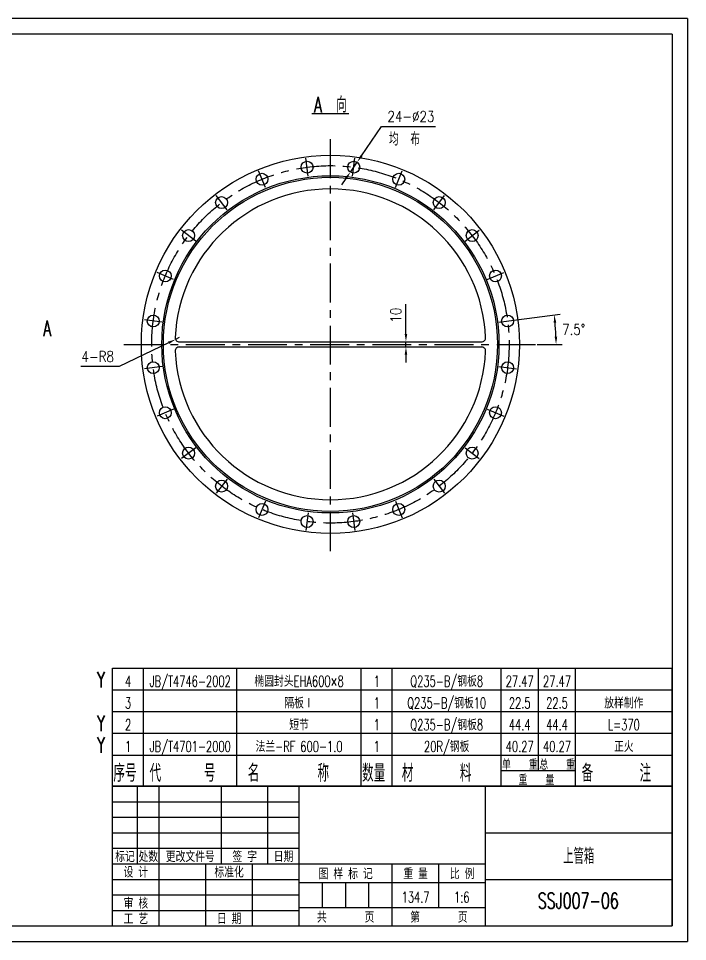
# Model space of a CAD drawing. Header units: millimetres. Extents: x -150 to 2370, y -30 to 1752.
# Drawn here: x 1078 to 2370, y -30 to 1752 of the extents above; entities that cross this region are included whole.
import ezdxf
from ezdxf.enums import TextEntityAlignment as Align

# ---------------------------------------------------------------- set-up
doc = ezdxf.new("R2010")
doc.units = ezdxf.units.MM
doc.header["$LTSCALE"] = 60
doc.linetypes.add('CENTER', pattern=[2, 1.25, -0.25, 0.25, -0.25])
for name, color, linetype in [('1轮廓实线层', 7, 'Continuous'), ('2细线层', 4, 'Continuous'), ('3中心线层', 1, 'CENTER'), ('6文字层', 3, 'Continuous'), ('7标注层', 4, 'Continuous'), ('DRAWING0', 2, 'Continuous'), ('图框层', 7, 'Continuous')]:
    doc.layers.add(name, color=color, linetype=linetype)
doc.styles.add('PC_TEXTSTYLE', font='romans.shx', dxfattribs={"width": 0.8, "bigfont": 'hzfs.shx'})
doc.styles.add('TH_GBDIM', font='romans.shx', dxfattribs={"width": 0.8, "bigfont": 'gbcbig.shx'})
doc.dimstyles.new('TH_GBDIM', dxfattribs={"dimscale": 6, "dimtxt": 3.5, "dimasz": 2.5, "dimexe": 2, "dimexo": 0, "dimgap": 1.5, "dimtad": 1, "dimdec": 1, "dimzin": 0, "dimdsep": 46, "dimtxsty": 'TH_GBDIM', "dimcen": 2.5, "dimclrd": 130, "dimclre": 130, "dimclrt": 3, "dimadec": 0, "dimazin": 0, "dimtfac": 0.714286, "dimtdec": 1, "dimtmove": 0, "dimatfit": 3, "dimfxl": 0, "dimtolj": 1, "dimtzin": 0, "dimlwd": -1, "dimlwe": -1, "dimarcsym": 0})

# ---------------------------------------------------------------- blocks, each defined once
blk = doc.blocks.new('*D6')
at = {"layer": '7标注层', "color": 130}
for p, q in [((1368.080296844755, 1125.864167888625), (1272.668752738064, 1079.802976117084)), ((1388.792946545256, 1135.863474983841), (1381.588546649429, 1132.385455124635)), ((1272.668752738064, 1079.802976117084), (1198.868752738064, 1079.802976117084))]:
    blk.add_line(p, q, dxfattribs=at)
blk.add_solid([(1366.993415638754, 1128.115542856071), (1369.167178050757, 1123.61279292118), (1381.588546649429, 1132.385455124635)], dxfattribs=at)
at = {"layer": 'Defpoints', "color": 0}
for p in [(1381.588546649429, 1132.385455124635), (1388.792946545256, 1135.863474983841)]:
    blk.add_point(p, dxfattribs=at)
at = {"layer": '7标注层', "color": 3, "insert": (1231.268752738065, 1099.302976117083), "char_height": 21, "attachment_point": 5, "style": 'TH_GBDIM'}
blk.add_mtext('\\A1;4-R8{}{}', dxfattribs=at)
blk = doc.blocks.new('*D13')
at = {"layer": '7标注层', "color": 130}
for p, q in [((1740.546383354013, 1486.75015358669), (1779.367834310028, 1543.226505388687)), ((1779.367834310028, 1543.226505388687), (1883.567834310028, 1543.226505388687)), ((1719.020562655975, 1455.434996820743), (1732.049348867945, 1474.388907494869)), ((1710.523528169907, 1443.073750728922), (1702.026493683839, 1430.712504637101))]:
    blk.add_line(p, q, dxfattribs=at)
for points in [[(1738.486175672043, 1488.166326001035), (1742.606591035984, 1485.333981172346), (1732.049348867945, 1474.388907494869)], [(1708.463320487937, 1444.489923143267), (1712.583735851877, 1441.657578314577), (1719.020562655975, 1455.434996820743)]]:
    blk.add_solid(points, dxfattribs=at)
at = {"layer": 'Defpoints', "color": 0}
for p in [(1732.049348867945, 1474.388907494869), (1719.020562655975, 1455.434996820743)]:
    blk.add_point(p, dxfattribs=at)
at = {"layer": '7标注层', "color": 3, "insert": (1835.967834310028, 1562.726505388687), "char_height": 21, "attachment_point": 5, "style": 'TH_GBDIM'}
blk.add_mtext('\\A1;24-%%c23{}{}', dxfattribs=at)
blk = doc.blocks.new('*D14')
at = {"layer": '7标注层', "color": 130}
for p, q in [((2039.667271010994, 1170.148293085475), (2124.361300895316, 1181.298473650489)), ((2079.469458801895, 1122.86347498384), (2128.191333057532, 1122.86347498384))]:
    blk.add_line(p, q, dxfattribs=at)
blk.add_arc((1680.503419446066, 1122.86347498384), 435.6879136114657, 1.972694484398754, 5.527305515601811, dxfattribs=at)
for points in [[(2111.68169989279, 1164.545386641219), (2116.649424156672, 1165.112586463186), (2112.46396255883, 1179.732159343848)], [(2118.432750271193, 1137.904287756902), (2113.433491144056, 1137.8182169736), (2116.191333057532, 1122.86347498384)]]:
    blk.add_solid(points, dxfattribs=at)
at = {"layer": 'Defpoints', "color": 0}
for p in [(2005.436522229017, 1165.641729514041), (2039.667271010994, 1170.148293085475), (2114.533409008463, 1160.836178700828), (1281.537380090187, 1122.863474983841), (2079.469458801895, 1122.86347498384)]:
    blk.add_point(p, dxfattribs=at)
at = {"layer": '7标注层', "color": 3, "insert": (2150.124765883737, 1151.608703476428), "char_height": 21, "attachment_point": 5, "style": 'TH_GBDIM'}
blk.add_mtext('\\A1;7.5%%d{}{}', dxfattribs=at)
blk = doc.blocks.new('PC_MXBTITLERECORD')
at = {"layer": '1轮廓实线层'}
for p, q in [((-180, 0), (-179.9999999999999, 10)), ((-170, 0), (-169.9999999999999, 10)), ((-140, 0), (-139.9999999999998, 10)), ((-100, 0), (-99.99999999999984, 10)), ((-90, 0), (-89.99999999999984, 10)), ((-55, 0), (-54.99999999999984, 10)), ((-42.99999999999993, 5), (-42.99999999999984, 10)), ((-31, 0), (-30.99999999999984, 10)), ((0, 0), (1.624097681737385e-13, 10)), ((-54.99999999999992, 5), (-30.99999999999992, 5))]:
    blk.add_line(p, q, dxfattribs=at)
at = {"layer": 'DRAWING0'}
for p, q in [((-180, 10), (0, 10)), ((-180, 0), (0, 0))]:
    blk.add_line(p, q, dxfattribs=at)
at = {"layer": '6文字层', "style": 'PC_TEXTSTYLE', "width": 0.6669999957084656}
for s, height, p in [('序号', 5.599999904632568, (-179.7303038606151, 1.385155290849184)), ('代\u3000\u3000\u3000 号', 5.599999904632568, (-168.1096742209495, 1.385155290849184)), ('名\u3000\u3000\u3000\u3000\u3000称', 5.599999904632568, (-136.4890445812839, 1.385155290849184)), ('数量', 5.599999904632568, (-99.7303038606151, 1.385155290849184)), ('材\u3000\u3000\u3000\u3000料', 5.599999904632568, (-86.92875914929891, 1.385155290849184)), ('单\u3000\u3000重', 3.200000047683716, (-54.73030386061502, 5.306340076263723)), ('总\u3000\u3000重', 3.200000047683716, (-42.73030386061503, 5.306340076263723)), ('备\u3000\u3000\u3000\u3000注', 5.599999904632568, (-29.1096742209495, 1.385155290849184)), ('重\u3000\u3000量', 3.200000047683716, (-49.38614825815868, 0.3977290659896653))]:
    blk.add_text(s, height=height, dxfattribs=at).set_placement(p)
blk = doc.blocks.new('PC_MXB_BLOCK')
at = {"layer": '1轮廓实线层'}
for p, q in [((-180, 0), (-179.9999999999999, 6.999999999999943)), ((-170, 0), (-169.9999999999999, 6.999999999999943)), ((-140, 0), (-139.9999999999999, 6.999999999999943)), ((-100, 0), (-99.99999999999989, 6.999999999999943)), ((-90, 0), (-89.99999999999989, 6.999999999999943)), ((-55, 0), (-54.99999999999989, 6.999999999999943)), ((-43, 0), (-42.99999999999989, 6.999999999999943)), ((-31, 0), (-30.99999999999989, 6.999999999999943)), ((0, 0), (1.13686837721616e-13, 6.999999999999943))]:
    blk.add_line(p, q, dxfattribs=at)
at = {"layer": 'DRAWING0'}
for p, q in [((-179.9999999999999, 6.999999999999943), (1.13686837721616e-13, 6.999999999999943)), ((-180, 0), (0, 0))]:
    blk.add_line(p, q, dxfattribs=at)
at = {"layer": '6文字层', "style": 'PC_TEXTSTYLE', "flags": 4}
for tag, width, p, p2 in [('序号', 1.192443919716647, (-180, 1), (-170, 1)), ('代号', 3.577331759149941, (-170, 1), (-140, 1)), ('名称', 4.71137026239067, (-140, 1), (-100, 1)), ('数量', 1.182669789227166, (-100, 1), (-90, 1)), ('材料', 4.122448979591837, (-90, 1), (-55, 1)), ('单重', 1.430932703659976, (-55, 1), (-43, 1)), ('总重', 1.430932703659976, (-43, 1), (-31, 1)), ('备注', 3.621746674378254, (-31, 1), (0, 1))]:
    blk.add_attdef(tag, text='', height=3.5, dxfattribs=dict(at, width=width)).set_placement(p, p2, align=Align.FIT)
blk = doc.blocks.new('*D20')
at = {"layer": '7标注层', "color": 130}
for p, q in [((1826.358655896433, 1142.863474983841), (1826.358655896433, 1200.663474983841)), ((1804.302332047781, 1127.863474983841), (1838.358655896433, 1127.863474983841)), ((1826.358655896433, 1117.863474983841), (1826.358655896433, 1127.863474983841)), ((1804.302332047781, 1117.863474983841), (1838.358655896433, 1117.863474983841)), ((1826.358655896433, 1102.863474983841), (1826.358655896433, 1087.863474983841))]:
    blk.add_line(p, q, dxfattribs=at)
for points in [[(1823.858655896433, 1142.863474983841), (1828.858655896433, 1142.863474983841), (1826.358655896433, 1127.863474983841)], [(1823.858655896433, 1102.863474983841), (1828.858655896433, 1102.863474983841), (1826.358655896433, 1117.863474983841)]]:
    blk.add_solid(points, dxfattribs=at)
at = {"layer": 'Defpoints', "color": 0}
for p in [(1804.302332047781, 1127.863474983841), (1826.358655896433, 1127.863474983841), (1804.302332047781, 1117.863474983841)]:
    blk.add_point(p, dxfattribs=at)
at = {"layer": '7标注层', "color": 3, "insert": (1806.858655896433, 1179.263474983841), "char_height": 21, "attachment_point": 5, "rotation": 90, "style": 'TH_GBDIM'}
blk.add_mtext('\\A1;10{}{}', dxfattribs=at)
blk = doc.blocks.new('PC_TITLE_BLOCK')
at = {"layer": '1轮廓实线层'}
for p, q in [((0, 45), (-180, 45)), ((-180, 0), (-180, 45)), ((-172, 20), (-172, 45)), ((-165, 20), (-165, 45)), ((-145, 20), (-145, 45)), ((-130, 20), (-130, 45)), ((-120, 0), (-120, 45)), ((-60, 30), (0, 30)), ((-180, 20), (-60, 20)), ((-165, 0), (-165, 20)), ((-150, 0), (-150, 20)), ((-135, 0), (-135, 20)), ((-90, 0), (-90, 20)), ((-75, 6), (-75, 20)), ((-60, 15), (0, 15)), ((-120, 14), (-60, 14)), ((-120, 6), (-60, 6)), ((-180, 0), (0, 0))]:
    blk.add_line(p, q, dxfattribs=at)
at = {"layer": '1轮廓实线层', "color": 7}
for p, q in [((-60, 0), (-60, 45)), ((-180, 25), (-120, 25))]:
    blk.add_line(p, q, dxfattribs=at)
at = {"layer": '2细线层'}
for p, q in [((-180, 40), (-120, 40)), ((-180, 35), (-120, 35)), ((-180, 30), (-120, 30)), ((-180, 15), (-120, 15)), ((-112.5, 6), (-112.5, 14)), ((-105, 6), (-105, 14)), ((-97.5, 6), (-97.5, 14)), ((-180, 10), (-120, 10)), ((-180, 5), (-120, 5))]:
    blk.add_line(p, q, dxfattribs=at)
at = {"layer": '图框层'}
blk.add_line((0, 0), (0, 45), dxfattribs=at)
at = {"layer": '6文字层', "style": 'PC_TEXTSTYLE', "width": 0.667}
for s, p in [('标记', (-176, 22.5)), ('处数', (-168.5, 22.5)), (' 更改文件号 ', (-155, 22.5)), (' 签 字 ', (-137.5, 22.5)), (' 日期 ', (-125, 22.5)), (' 设 计 ', (-172.5, 17.50522836339485)), (' 标准化 ', (-142.5, 17.50522836339485)), (' 图 样 标 记 ', (-105, 17)), (' 重 量 ', (-82.5, 17)), (' 比 例 ', (-67.5, 17)), (' 审 核 ', (-172.5, 7.5)), (' 工 艺 ', (-172.5, 2.5)), (' 日 期 ', (-142.5, 2.5)), ('共       页', (-105, 3)), ('第       页', (-75, 3))]:
    blk.add_text(s, height=3.5, dxfattribs=at).set_placement(p, align=Align.MIDDLE)
at = {"layer": '6文字层', "style": 'PC_TEXTSTYLE', "flags": 8}
for tag, height, width, p, p2 in [('企业名称', 5, 1.984450496883474, (-54.28995450300226, 34.81964963428233), (-5.268132822563985, 34.81964963428233)), ('产品名称或材料标记', 7, 0.6006517459086141, (-113.4627594014073, 28.63547375024183), (-66.4216177168812, 28.63547375024183)), ('图样名称', 5, 2.004495438915637, (-54.78512411062849, 19.97762723682204), (-5.268132822563985, 19.97762723682204)), ('标准化', 3.5, 1.023147231910751, (-133.8349366986725, 15.37160537152585), (-120.7518213520118, 15.37160537152585)), ('审核', 3.5, 1.579393101339368, (-163.9885679713923, 5.367142803296005), (-150.6340956095723, 5.367142803296005)), ('重量', 3.5, 1.408247367513446, (-88.45667856221013, 7.54240132441528), (-76.54931963293802, 7.54240132441528)), ('比例', 3.5, 1.385286920468621, (-73.35399613716652, 7.54240132441528), (-61.92880797132136, 7.54240132441528)), ('图样代号', 5, 2.006536312463465, (-54.78512411062849, 5.630338965237613), (-5.515717626377068, 5.630338965237613)), ('工艺', 3.5, 1.621806633219831, (-164.2102852038182, 0.3712991406674604), (-150.8905960725722, 0.3712991406674604)), ('日期', 3.5, 1.560088081383614, (-133.8349366986725, 0.3712991406674604), (-120.7518217983565, 0.3712991406674604)), ('共几页', 3.5, 0.5571436963378933, (-108.072822881405, 0.6250792722814964), (-101.045089523638, 0.6250792722814964))]:
    blk.add_attdef(tag, text='', height=height, dxfattribs=dict(at, width=width)).set_placement(p, p2, align=Align.FIT)
at = {"layer": '6文字层', "style": 'PC_TEXTSTYLE', "width": 6.250325922355555, "flags": 8}
blk.add_attdef('设计', text='', height=3.5, rotation=359.8900377965501, dxfattribs=at).set_placement((-164.2286063118789, 15.37160537152585), (-150.3665228649759, 15.34500119361439), align=Align.FIT)
at = {"layer": '6文字层', "color": 3, "style": 'PC_TEXTSTYLE', "width": 0.5647596014929761, "flags": 8}
blk.add_attdef('第几页', text='', height=3.5, dxfattribs=at).set_placement((-78.28661459580076, 0.7531778982863315), (-71.16281526607747, 0.7531778982863315), align=Align.FIT)
at = {"layer": '6文字层', "ltscale": 10, "style": 'PC_TEXTSTYLE', "flags": 1}
blk.add_attdef('图纸张数', (-58.67899999999997, -0.492), '', height=2.5, dxfattribs=at)

msp = doc.modelspace()

# ---------------------------------------------------------------- linework, layer by layer
for p, q in [((1388.792946545255, 1127.863474983841), (1680.503419446041, 1127.863474983841)), ((1680.503419446041, 1127.863474983841), (1972.213892346826, 1127.863474983841)), ((1388.792946545255, 1117.863474983841), (1972.213892346826, 1117.863474983841))]:
    msp.add_line(p, q)
msp.add_lwpolyline([(1153.421714834332, 1122.863474983841, 0, 0, 0), (1123.476873402915, 1122.863474983841, 12, 0, 0), (1091.893029047589, 1122.863474983841, 0, 0, 0)], format="xyseb")
for centre, radius in [((1680.503419446041, 1122.863474983841), 364.9999999999997), ((1635.471883130123, 1464.911952157805), 11.5), ((1725.534955761959, 1464.911952157805), 11.5), ((1680.503419446041, 1122.863474983841), 325.5000000000003), ((1680.503419446041, 1122.863474983841), 322.5), ((1548.477635280085, 1441.601913700234), 11.5), ((1812.529203611997, 1441.601913700234), 11.5), ((1470.480726438032, 1396.570377384317), 11.5), ((1890.52611245405, 1396.570377384317), 11.5), ((1406.796517045565, 1332.886167991849), 11.5), ((1954.210321846517, 1332.886167991849), 11.5), ((1361.764980729647, 1254.889259149797), 11.5), ((1999.241858162435, 1254.889259149797), 11.5), ((1338.454942272076, 1167.895011299758), 11.5), ((2022.551896620006, 1167.895011299758), 11.5), ((1338.454942272076, 1077.831938667923), 11.5), ((2022.551896620006, 1077.831938667923), 11.5), ((1361.764980729647, 990.8376908178847), 11.5), ((1999.241858162435, 990.8376908178847), 11.5), ((1406.796517045565, 912.8407819758321), 11.5), ((1954.210321846517, 912.8407819758321), 11.5), ((1470.480726438032, 849.1565725833642), 11.5), ((1890.52611245405, 849.1565725833647), 11.5), ((1548.477635280085, 804.1250362674467), 11.5), ((1812.529203611997, 804.1250362674467), 11.5), ((1635.471883130123, 780.814997809876), 11.5), ((1725.534955761959, 780.814997809876), 11.5)]:
    msp.add_circle(centre, radius)
for centre, radius, start, end in [((1680.503419446041, 1122.863474983841), 300, 90, 177.4483170876616), ((1680.503419446041, 1122.863474983841), 300, 2.551682912338365, 90), ((1388.792946545255, 1135.863474983841), 8, 177.4483170876613, 270), ((1972.213892346826, 1135.863474983841), 8, 270, 2.551682912337086), ((1388.792946545255, 1109.863474983841), 8, 90, 182.5516829123387), ((1680.503419446041, 1122.863474983841), 300, 182.5516829123384, 357.4483170876617), ((1972.213892346826, 1109.863474983841), 8, 357.4483170876596, 90)]:
    msp.add_arc(centre, radius, start, end)
at = {"layer": '1轮廓实线层'}
for p, q in [((2340, 1722), (0, 1722)), ((2340, 1722), (2340, 0)), ((0, 0), (2340, 0))]:
    msp.add_line(p, q, dxfattribs=at)
at = {"layer": '2细线层'}
for p, q in [((2370, 1752), (-150, 1752)), ((2370, 1752), (2370, -30)), ((1644.747046015208, 1568.590493855208), (1716.259792876874, 1568.590493855208)), ((-150, -30), (2370, -30))]:
    msp.add_line(p, q, dxfattribs=at)
at = {"layer": '3中心线层'}
for p, q in [((1680.503419446041, 723.8974356279863), (1680.503419446041, 1521.829514339695)), ((1637.72516491584, 1447.796577766816), (1633.218601344406, 1482.027326548794)), ((1723.281673976242, 1447.796577766817), (1727.788237547676, 1482.027326548794)), ((1555.083923207264, 1425.652923789498), (1541.871347352906, 1457.550903610971)), ((1805.922915684819, 1425.652923789498), (1819.135491539176, 1457.550903610971)), ((1480.989812901842, 1382.874669259297), (1459.971639974222, 1410.266085509336)), ((1880.01702599024, 1382.874669259297), (1901.03519891786, 1410.266085509336)), ((1420.492225170584, 1322.377081528039), (1393.100808920545, 1343.395254455659)), ((1940.514613721498, 1322.377081528039), (1967.906029971537, 1343.395254455659)), ((1377.713970640383, 1248.282971222618), (1345.815990818911, 1261.495547076975)), ((1983.292868251699, 1248.282971222618), (2015.190848073171, 1261.495547076975)), ((1355.570316663065, 1165.641729514041), (1321.339567881088, 1170.148293085475)), ((2005.436522229017, 1165.641729514041), (2039.667271010994, 1170.148293085475)), ((1281.537380090187, 1122.863474983841), (2079.469458801895, 1122.863474983841)), ((1355.570316663065, 1080.08522045364), (1321.339567881088, 1075.578656882206)), ((2005.436522229017, 1080.08522045364), (2039.667271010994, 1075.578656882206)), ((1377.713970640383, 997.443978745063), (1345.815990818911, 984.2314028907059)), ((1983.292868251699, 997.4439787450634), (2015.190848073171, 984.2314028907061)), ((1420.492225170584, 923.3498684396419), (1393.100808920545, 902.3316955120218)), ((1940.514613721498, 923.3498684396421), (1967.906029971537, 902.3316955120223)), ((1480.989812901842, 862.8522807083835), (1459.971639974222, 835.4608644583451)), ((1880.01702599024, 862.8522807083838), (1901.03519891786, 835.4608644583453)), ((1555.083923207264, 820.0740261781829), (1541.871347352906, 788.1760463567103)), ((1805.922915684819, 820.0740261781829), (1819.135491539176, 788.1760463567106)), ((1637.72516491584, 797.9303722008646), (1633.218601344406, 763.6996234188874)), ((1723.281673976242, 797.9303722008646), (1727.788237547676, 763.6996234188874))]:
    msp.add_line(p, q, dxfattribs=at)
msp.add_circle((1680.503419446041, 1122.863474983841), 345, dxfattribs=at)

# ---------------------------------------------------------------- block references
at = {"layer": '图框层'}
ref = msp.add_blockref('PC_MXB_BLOCK', (2340.000000000004, 455.999999999999), dxfattribs=dict(at, xscale=6, yscale=6, zscale=6))
ref.add_attrib('材料', 'Q235-B/钢板8', dxfattribs={"layer": '6文字层', "height": 21, "style": 'PC_TEXTSTYLE', "width": 0.667}).set_placement((1905.000000000004, 461.999999999999), align=Align.CENTER)
ref.add_attrib('代号', 'JB/T4746-2002', dxfattribs={"layer": '6文字层', "height": 21, "style": 'PC_TEXTSTYLE', "width": 0.667}).set_placement((1410.000000000004, 461.999999999999), align=Align.CENTER)
ref.add_attrib('序号', '4', dxfattribs={"layer": '6文字层', "height": 21, "style": 'PC_TEXTSTYLE', "width": 0.667}).set_placement((1290.000000000004, 461.999999999999), align=Align.CENTER)
ref.add_attrib('名称', '椭圆封头EHA600×8', dxfattribs={"layer": '6文字层', "height": 21, "style": 'PC_TEXTSTYLE', "width": 0.667}).set_placement((1620.000000000004, 461.999999999999), align=Align.CENTER)
ref.add_attrib('数量', '1', dxfattribs={"layer": '6文字层', "height": 21, "style": 'PC_TEXTSTYLE', "width": 0.667}).set_placement((1770.000000000004, 461.999999999999), align=Align.CENTER)
ref.add_attrib('单重', '27.47', dxfattribs={"layer": '6文字层', "height": 21, "style": 'PC_TEXTSTYLE', "width": 0.667}).set_placement((2046.000000000004, 461.999999999999), align=Align.CENTER)
ref.add_attrib('总重', '27.47', dxfattribs={"layer": '6文字层', "height": 21, "style": 'PC_TEXTSTYLE', "width": 0.667}).set_placement((2118.000000000004, 461.999999999999), align=Align.CENTER)
ref = msp.add_blockref('PC_MXB_BLOCK', (2340.000000000003, 413.9999999999993), dxfattribs=dict(at, xscale=6, yscale=6, zscale=6))
ref.add_attrib('材料', 'Q235-B/钢板10', dxfattribs={"layer": '6文字层', "height": 21, "style": 'PC_TEXTSTYLE', "width": 0.667}).set_placement((1905.000000000003, 419.9999999999993), align=Align.CENTER)
ref.add_attrib('序号', '3', dxfattribs={"layer": '6文字层', "height": 21, "style": 'PC_TEXTSTYLE', "width": 0.667}).set_placement((1290.000000000003, 419.9999999999993), align=Align.CENTER)
ref.add_attrib('名称', '隔板Ⅰ', dxfattribs={"layer": '6文字层', "height": 21, "style": 'PC_TEXTSTYLE', "width": 0.667}).set_placement((1620.000000000003, 419.9999999999993), align=Align.CENTER)
ref.add_attrib('数量', '1', dxfattribs={"layer": '6文字层', "height": 21, "style": 'PC_TEXTSTYLE', "width": 0.667}).set_placement((1770.000000000003, 419.9999999999993), align=Align.CENTER)
ref.add_attrib('备注', '放样制作', dxfattribs={"layer": '6文字层', "height": 21, "style": 'PC_TEXTSTYLE', "width": 0.667}).set_placement((2247.000000000003, 419.9999999999993), align=Align.CENTER)
ref.add_attrib('单重', '22.5', dxfattribs={"layer": '6文字层', "height": 21, "style": 'PC_TEXTSTYLE', "width": 0.667}).set_placement((2046.000000000003, 419.9999999999993), align=Align.CENTER)
ref.add_attrib('总重', '22.5', dxfattribs={"layer": '6文字层', "height": 21, "style": 'PC_TEXTSTYLE', "width": 0.667}).set_placement((2118.000000000003, 419.9999999999993), align=Align.CENTER)
ref = msp.add_blockref('PC_MXB_BLOCK', (2340.000000000002, 371.9999999999997), dxfattribs=dict(at, xscale=6, yscale=6, zscale=6))
ref.add_attrib('材料', 'Q235-B/钢板8', dxfattribs={"layer": '6文字层', "height": 21, "style": 'PC_TEXTSTYLE', "width": 0.667}).set_placement((1905.000000000002, 377.9999999999997), align=Align.CENTER)
ref.add_attrib('序号', '2', dxfattribs={"layer": '6文字层', "height": 21, "style": 'PC_TEXTSTYLE', "width": 0.667}).set_placement((1290.000000000002, 377.9999999999997), align=Align.CENTER)
ref.add_attrib('名称', '短节', dxfattribs={"layer": '6文字层', "height": 21, "style": 'PC_TEXTSTYLE', "width": 0.667}).set_placement((1620.000000000002, 377.9999999999997), align=Align.CENTER)
ref.add_attrib('数量', '1', dxfattribs={"layer": '6文字层', "height": 21, "style": 'PC_TEXTSTYLE', "width": 0.667}).set_placement((1770.000000000002, 377.9999999999997), align=Align.CENTER)
ref.add_attrib('备注', 'L=370', dxfattribs={"layer": '6文字层', "height": 21, "style": 'PC_TEXTSTYLE', "width": 0.667}).set_placement((2247.000000000002, 377.9999999999997), align=Align.CENTER)
ref.add_attrib('单重', '44.4', dxfattribs={"layer": '6文字层', "height": 21, "style": 'PC_TEXTSTYLE', "width": 0.667}).set_placement((2046.000000000002, 377.9999999999997), align=Align.CENTER)
ref.add_attrib('总重', '44.4', dxfattribs={"layer": '6文字层', "height": 21, "style": 'PC_TEXTSTYLE', "width": 0.667}).set_placement((2118.000000000002, 377.9999999999997), align=Align.CENTER)
ref = msp.add_blockref('PC_MXB_BLOCK', (2340.000000000001, 330), dxfattribs=dict(at, xscale=6, yscale=6, zscale=6))
ref.add_attrib('材料', '20R/钢板', dxfattribs={"layer": '6文字层', "height": 21, "style": 'PC_TEXTSTYLE', "width": 0.667}).set_placement((1905.000000000001, 336), align=Align.CENTER)
ref.add_attrib('代号', 'JB/T4701-2000', dxfattribs={"layer": '6文字层', "height": 21, "style": 'PC_TEXTSTYLE', "width": 0.667}).set_placement((1410.000000000001, 336), align=Align.CENTER)
ref.add_attrib('序号', '1', dxfattribs={"layer": '6文字层', "height": 21, "style": 'PC_TEXTSTYLE', "width": 0.667}).set_placement((1290.000000000001, 336), align=Align.CENTER)
ref.add_attrib('名称', '法兰-RF 600-1.0', dxfattribs={"layer": '6文字层', "height": 21, "style": 'PC_TEXTSTYLE', "width": 0.667}).set_placement((1620.000000000001, 336), align=Align.CENTER)
ref.add_attrib('数量', '1', dxfattribs={"layer": '6文字层', "height": 21, "style": 'PC_TEXTSTYLE', "width": 0.667}).set_placement((1770.000000000001, 336), align=Align.CENTER)
ref.add_attrib('备注', '正火', dxfattribs={"layer": '6文字层', "height": 21, "style": 'PC_TEXTSTYLE', "width": 0.667}).set_placement((2247.000000000001, 336), align=Align.CENTER)
ref.add_attrib('单重', '40.27', dxfattribs={"layer": '6文字层', "height": 21, "style": 'PC_TEXTSTYLE', "width": 0.667}).set_placement((2046.000000000001, 336), align=Align.CENTER)
ref.add_attrib('总重', '40.27', dxfattribs={"layer": '6文字层', "height": 21, "style": 'PC_TEXTSTYLE', "width": 0.667}).set_placement((2118.000000000001, 336), align=Align.CENTER)
at = {"layer": '图框层', "xscale": 6, "yscale": 6, "zscale": 6}
msp.add_blockref('PC_MXBTITLERECORD', (2340, 270), dxfattribs=at)
at = {"layer": '图框层'}
ref = msp.add_blockref('PC_TITLE_BLOCK', (2340, 0), dxfattribs=dict(at, xscale=6, yscale=6, zscale=6))
ref.add_attrib('重量', '134.7', dxfattribs={"layer": '6文字层', "height": 21, "style": 'PC_TEXTSTYLE', "width": 0.667}).set_placement((1844.982005414555, 45.25440794649168), align=Align.CENTER)
ref.add_attrib('图样代号', 'SSJ007-06', dxfattribs={"layer": '6文字层', "height": 30, "style": 'PC_TEXTSTYLE', "width": 0.667}).set_placement((2159.097474788983, 33.78203379142568), align=Align.CENTER)
ref.add_attrib('图样名称', '上管箱', dxfattribs={"layer": '6文字层', "height": 30, "style": 'PC_TEXTSTYLE', "width": 0.667}).set_placement((2159.840229200423, 119.8657634209323), align=Align.CENTER)
ref.add_attrib('比例', '1:6', dxfattribs={"layer": '6文字层', "height": 21, "style": 'PC_TEXTSTYLE', "width": 0.667}).set_placement((1934.151587674536, 45.25440794649168), align=Align.CENTER)

# ---------------------------------------------------------------- texts
at = {"layer": '6文字层', "style": 'PC_TEXTSTYLE', "width": 0.6669999957084656}
for s, height, p in [('A  向', 30, (1649.008703436231, 1570.384571457842)), ('均  布', 25, (1793.727050461872, 1506.708743983025)), ('A', 30, (1126.098732690805, 1138.824278396276)), ('Y', 30, (1230.101490948398, 460.4366189869714)), ('Y', 30, (1230.101490948397, 376.4366189869721)), ('Y', 30, (1230.101490948396, 334.4366189869725))]:
    msp.add_text(s, height=height, dxfattribs=at).set_placement(p)

# ---------------------------------------------------------------- dimensions: what is measured, and where the dimension line sits
at = {"layer": '7标注层'}
dim = msp.add_diameter_dim_2p(p1=(1719.020562655975, 1455.434996820743), p2=(1732.049348867945, 1474.388907494869), text='24-%%c23{}{}', dimstyle='TH_GBDIM', override={"dimtoh": 1, "dimsd1": 0, "dimclrt": 3, "dimtofl": 1, "dimatfit": 0}, dxfattribs=at)
dim.commit()
dim.dimension.update_dxf_attribs({"geometry": '*D13', "text_midpoint": (1835.967834310028, 1543.226505388687), "dimtype": 163})
dim = msp.add_linear_dim(base=(1826.358655896433, 1127.863474983841), p1=(1804.302332047781, 1117.863474983841), p2=(1804.302332047781, 1127.863474983841), angle=90, text='10{}{}', dimstyle='TH_GBDIM', override={"dimgap": 1.5, "dimtad": 1, "dimjust": 0, "dimse1": 0, "dimse2": 0, "dimsd1": 0, "dimsd2": 0, "dimclrt": 3, "dimtvp": 0}, dxfattribs=at)
dim.commit()
dim.dimension.update_dxf_attribs({"geometry": '*D20', "text_midpoint": (1806.858655896433, 1179.263474983841)})
dim = msp.add_angular_dim_2l(base=(2114.533409008463, 1160.836178700828), line1=((1281.537380090187, 1122.863474983841), (2079.469458801895, 1122.863474983841)), line2=((2005.436522229017, 1165.641729514041), (2039.667271010994, 1170.148293085475)), text='7.5%%d{}{}', dimstyle='TH_GBDIM', override={"dimtad": 0, "dimtih": 1, "dimtoh": 1, "dimtmove": 1}, dxfattribs=at)
dim.commit()
dim.dimension.update_dxf_attribs({"geometry": '*D14', "text_midpoint": (2150.124765883737, 1151.608703476427), "dimtype": 162})
dim = msp.add_radius_dim(center=(1388.792946545256, 1135.863474983841), mpoint=(1381.588546649429, 1132.385455124635), text='4-R8{}{}', dimstyle='TH_GBDIM', override={"dimtoh": 1, "dimsd1": 0, "dimclrt": 3, "dimtofl": 1, "dimatfit": 0}, dxfattribs=at)
dim.commit()
dim.dimension.update_dxf_attribs({"geometry": '*D6', "text_midpoint": (1231.268752738065, 1079.802976117083), "dimtype": 164})

doc.saveas('drawing.dxf')
